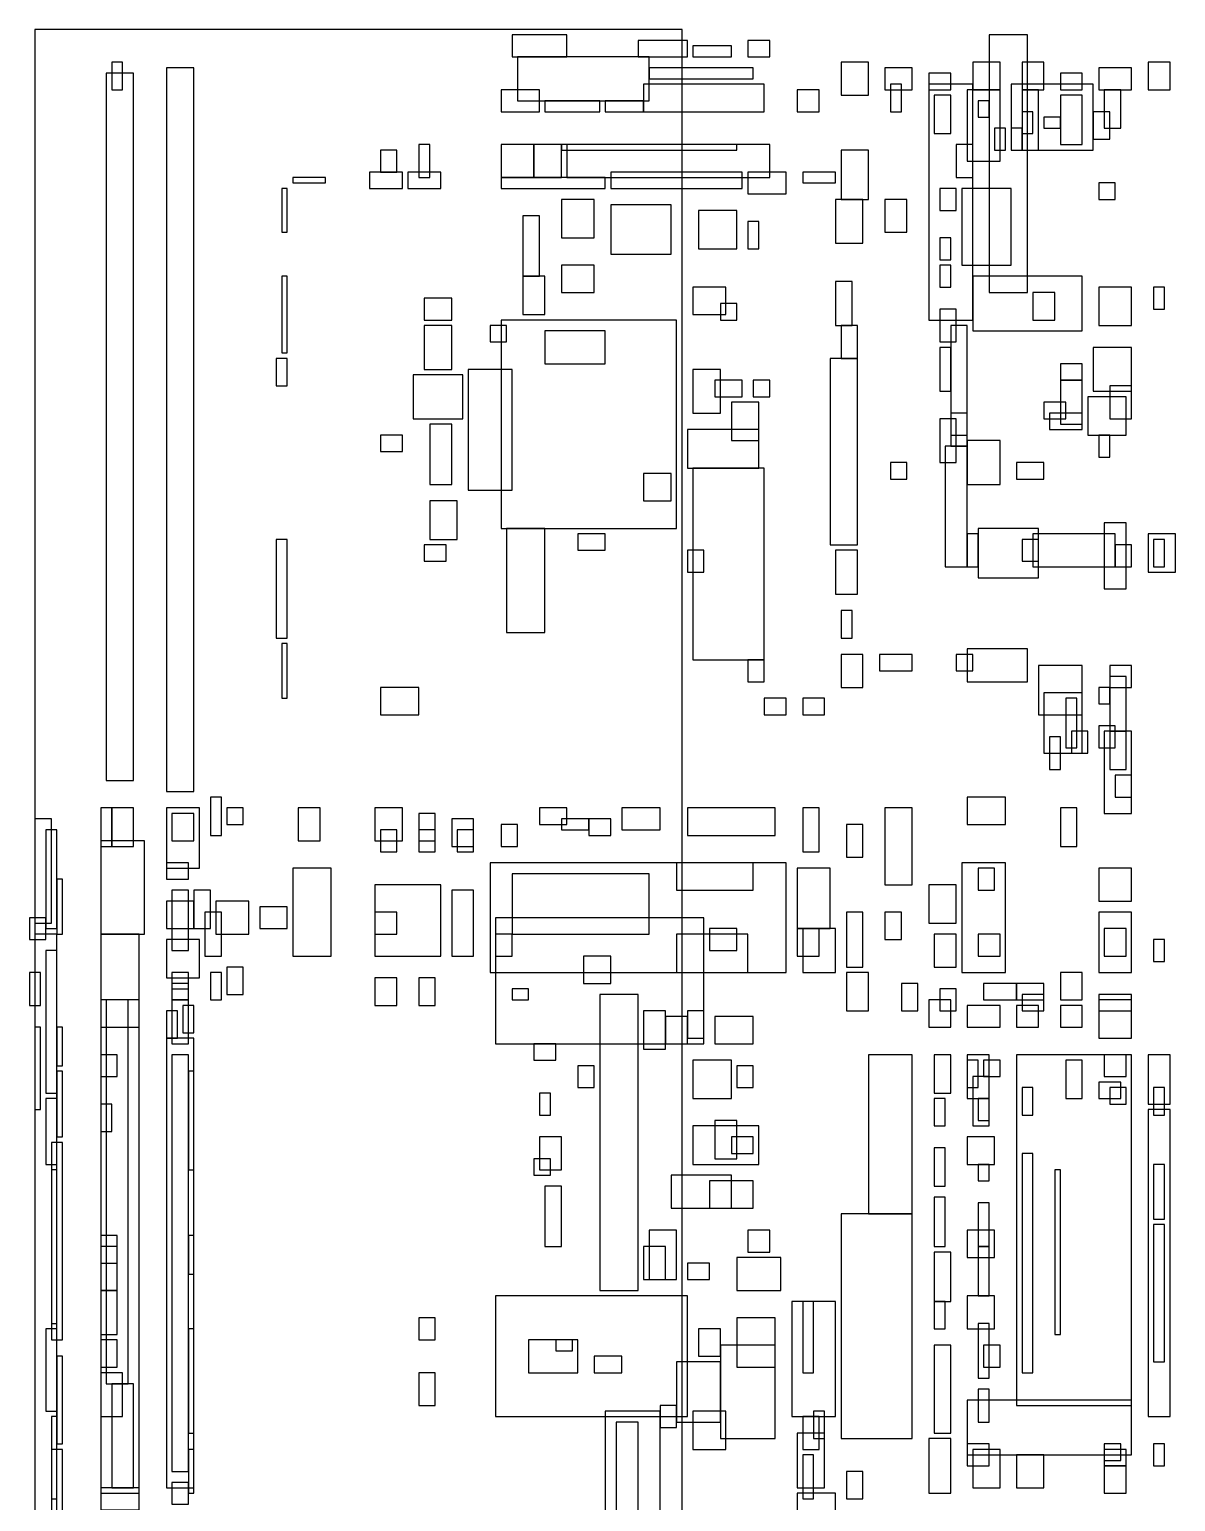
# Model space of a CAD drawing. Header units: metres. Extents: x 1 to 103, y 1 to 45.
# Drawn here: x 0.6 to 18.41, y 22.2 to 45.09 of the extents above; entities that cross this region are included whole.
import ezdxf

# ---------------------------------------------------------------- set-up
doc = ezdxf.new("R2010")
doc.units = ezdxf.units.M
for name, color, linetype in [('A_BLUE', 5, 'Continuous'), ('A_CYAN', 4, 'Continuous'), ('A_GREEN', 3, 'Continuous'), ('A_MAGENTA', 6, 'Continuous'), ('A_ORANGE', 30, 'Continuous'), ('A_RED', 1, 'Continuous'), ('A_WHITE', 7, 'Continuous'), ('A_YELLOW', 2, 'Continuous')]:
    doc.layers.add(name, color=color, linetype=linetype)

msp = doc.modelspace()

# ---------------------------------------------------------------- linework, layer by layer
at = {"layer": 'A_BLUE'}
for points in [[(17.216, 42.443), (17.472, 42.443), (17.472, 42.699), (17.216, 42.699)], [(17.216, 38.438), (17.386, 38.438), (17.386, 38.778), (17.216, 38.778)], [(4.688, 30.682), (5.284, 30.682), (5.284, 32.045), (4.688, 32.045)], [(7.756, 30.426), (12.358, 30.426), (12.358, 32.131), (7.756, 32.131)], [(12.528, 31.108), (13.04, 31.108), (13.04, 32.045), (12.528, 32.045)], [(15.085, 30.426), (15.767, 30.426), (15.767, 32.131), (15.085, 32.131)], [(17.216, 31.534), (17.727, 31.534), (17.727, 32.045), (17.216, 32.045)], [(3.153, 31.108), (3.409, 31.108), (3.409, 31.705), (3.153, 31.705)], [(5.966, 30.682), (6.989, 30.682), (6.989, 31.79), (5.966, 31.79)], [(7.159, 30.682), (7.5, 30.682), (7.5, 31.705), (7.159, 31.705)], [(14.574, 31.193), (15, 31.193), (15, 31.79), (14.574, 31.79)], [(3.494, 31.023), (4.006, 31.023), (4.006, 31.534), (3.494, 31.534)], [(4.176, 31.108), (4.602, 31.108), (4.602, 31.449), (4.176, 31.449)], [(13.295, 30.511), (13.551, 30.511), (13.551, 31.364), (13.295, 31.364)], [(13.892, 30.938), (14.148, 30.938), (14.148, 31.364), (13.892, 31.364)], [(17.216, 30.426), (17.727, 30.426), (17.727, 31.364), (17.216, 31.364)], [(7.841, 30.682), (8.097, 30.682), (8.097, 31.023), (7.841, 31.023)], [(12.614, 30.426), (13.125, 30.426), (13.125, 31.108), (12.614, 31.108)], [(14.659, 30.511), (15, 30.511), (15, 31.023), (14.659, 31.023)], [(18.068, 30.597), (18.239, 30.597), (18.239, 30.938), (18.068, 30.938)], [(10.483, 29.318), (10.824, 29.318), (10.824, 29.744), (10.483, 29.744)], [(10.227, 25.653), (10.653, 25.653), (10.653, 26.42), (10.227, 26.42)], [(11.761, 26.08), (12.102, 26.08), (12.102, 26.42), (11.761, 26.42)], [(11.591, 25.483), (12.273, 25.483), (12.273, 25.994), (11.591, 25.994)], [(11.591, 24.29), (12.188, 24.29), (12.188, 25.057), (11.591, 25.057)], [(10.994, 24.46), (11.335, 24.46), (11.335, 24.886), (10.994, 24.886)]]:
    msp.add_lwpolyline(points, close=True, dxfattribs=at)
at = {"layer": 'A_CYAN'}
for points in [[(10.653, 30.426), (11.761, 30.426), (11.761, 31.023), (10.653, 31.023)], [(8.097, 30), (8.352, 30), (8.352, 30.17), (8.097, 30.17)], [(11.25, 29.318), (11.847, 29.318), (11.847, 29.744), (11.25, 29.744)]]:
    msp.add_lwpolyline(points, close=True, dxfattribs=at)
at = {"layer": 'A_GREEN'}
for points in [[(8.864, 43.21), (11.591, 43.21), (11.591, 43.295), (8.864, 43.295)], [(8.864, 41.847), (9.375, 41.847), (9.375, 42.443), (8.864, 42.443)], [(9.631, 41.591), (10.568, 41.591), (10.568, 42.358), (9.631, 42.358)], [(8.267, 41.25), (8.523, 41.25), (8.523, 42.188), (8.267, 42.188)], [(10.994, 41.676), (11.591, 41.676), (11.591, 42.273), (10.994, 42.273)], [(11.761, 41.676), (11.932, 41.676), (11.932, 42.102), (11.761, 42.102)], [(8.864, 40.994), (9.375, 40.994), (9.375, 41.42), (8.864, 41.42)], [(8.267, 40.653), (8.608, 40.653), (8.608, 41.25), (8.267, 41.25)], [(10.909, 40.653), (11.42, 40.653), (11.42, 41.08), (10.909, 41.08)], [(11.335, 40.568), (11.591, 40.568), (11.591, 40.824), (11.335, 40.824)], [(10.909, 39.119), (11.335, 39.119), (11.335, 39.801), (10.909, 39.801)], [(11.25, 39.375), (11.676, 39.375), (11.676, 39.631), (11.25, 39.631)], [(11.506, 38.693), (11.932, 38.693), (11.932, 39.29), (11.506, 39.29)], [(10.824, 38.267), (11.932, 38.267), (11.932, 38.864), (10.824, 38.864)], [(10.909, 35.284), (12.017, 35.284), (12.017, 38.267), (10.909, 38.267)], [(8.011, 35.71), (8.608, 35.71), (8.608, 37.33), (8.011, 37.33)], [(9.119, 36.989), (9.545, 36.989), (9.545, 37.244), (9.119, 37.244)], [(10.824, 36.648), (11.08, 36.648), (11.08, 36.989), (10.824, 36.989)], [(11.761, 34.943), (12.017, 34.943), (12.017, 35.284), (11.761, 35.284)], [(2.812, 30.767), (3.068, 30.767), (3.068, 31.705), (2.812, 31.705)], [(0.597, 30.938), (0.852, 30.938), (0.852, 31.278), (0.597, 31.278)], [(0.597, 29.915), (0.767, 29.915), (0.767, 30.426), (0.597, 30.426)], [(2.812, 30), (3.068, 30), (3.068, 30.256), (2.812, 30.256)], [(0.682, 28.295), (0.767, 28.295), (0.767, 29.574), (0.682, 29.574)], [(9.545, 21.562), (10.398, 21.562), (10.398, 23.608), (9.545, 23.608)], [(10.398, 23.352), (10.653, 23.352), (10.653, 23.693), (10.398, 23.693)]]:
    msp.add_lwpolyline(points, close=True, dxfattribs=at)
at = {"layer": 'A_MAGENTA'}
for points in [[(0.682, 1.364), (10.739, 1.364), (10.739, 45.085), (0.682, 45.085)], [(15.511, 40.994), (16.108, 40.994), (16.108, 45), (15.511, 45)], [(8.182, 43.977), (10.227, 43.977), (10.227, 44.659), (8.182, 44.659)], [(16.364, 43.551), (16.619, 43.551), (16.619, 43.722), (16.364, 43.722)], [(15, 42.784), (15.256, 42.784), (15.256, 43.295), (15, 43.295)], [(8.864, 32.642), (9.29, 32.642), (9.29, 32.812), (8.864, 32.812)], [(8.097, 31.023), (10.227, 31.023), (10.227, 31.96), (8.097, 31.96)], [(9.205, 30.256), (9.631, 30.256), (9.631, 30.682), (9.205, 30.682)], [(9.46, 25.483), (10.057, 25.483), (10.057, 30.085), (9.46, 30.085)], [(8.438, 29.062), (8.778, 29.062), (8.778, 29.318), (8.438, 29.318)], [(10.909, 28.466), (11.506, 28.466), (11.506, 29.062), (10.909, 29.062)], [(10.909, 27.443), (11.932, 27.443), (11.932, 28.04), (10.909, 28.04)], [(10.568, 26.761), (11.506, 26.761), (11.506, 27.273), (10.568, 27.273)], [(16.534, 24.801), (16.619, 24.801), (16.619, 27.358), (16.534, 27.358)], [(10.909, 23.011), (11.42, 23.011), (11.42, 23.608), (10.909, 23.608)]]:
    msp.add_lwpolyline(points, close=True, dxfattribs=at)
at = {"layer": 'A_ORANGE'}
for points in [[(8.097, 44.659), (8.949, 44.659), (8.949, 45), (8.097, 45)], [(11.761, 44.659), (12.102, 44.659), (12.102, 44.915), (11.761, 44.915)], [(10.227, 44.318), (11.847, 44.318), (11.847, 44.489), (10.227, 44.489)], [(13.977, 43.807), (14.148, 43.807), (14.148, 44.233), (13.977, 44.233)], [(7.926, 43.807), (8.523, 43.807), (8.523, 44.148), (7.926, 44.148)], [(8.608, 43.807), (9.46, 43.807), (9.46, 43.977), (8.608, 43.977)], [(9.545, 43.807), (10.142, 43.807), (10.142, 43.977), (9.545, 43.977)], [(14.659, 43.466), (14.915, 43.466), (14.915, 44.062), (14.659, 44.062)], [(15.17, 43.04), (15.682, 43.04), (15.682, 44.148), (15.17, 44.148)], [(16.023, 43.21), (16.278, 43.21), (16.278, 44.148), (16.023, 44.148)], [(16.619, 43.295), (16.96, 43.295), (16.96, 44.062), (16.619, 44.062)], [(17.301, 43.551), (17.557, 43.551), (17.557, 44.148), (17.301, 44.148)], [(6.648, 42.784), (6.818, 42.784), (6.818, 43.295), (6.648, 43.295)], [(14.744, 42.273), (15, 42.273), (15, 42.614), (14.744, 42.614)], [(14.744, 41.506), (14.915, 41.506), (14.915, 41.847), (14.744, 41.847)], [(14.744, 41.08), (14.915, 41.08), (14.915, 41.42), (14.744, 41.42)], [(18.068, 40.739), (18.239, 40.739), (18.239, 41.08), (18.068, 41.08)], [(14.744, 40.227), (15, 40.227), (15, 40.739), (14.744, 40.739)], [(7.926, 37.33), (10.653, 37.33), (10.653, 40.568), (7.926, 40.568)], [(14.744, 39.46), (14.915, 39.46), (14.915, 40.142), (14.744, 40.142)], [(14.744, 38.352), (15, 38.352), (15, 39.034), (14.744, 39.034)], [(15.17, 36.733), (15.341, 36.733), (15.341, 37.244), (15.17, 37.244)], [(16.023, 36.818), (16.278, 36.818), (16.278, 37.159), (16.023, 37.159)], [(18.068, 36.733), (18.239, 36.733), (18.239, 37.159), (18.068, 37.159)], [(17.386, 34.176), (17.642, 34.176), (17.642, 35.028), (17.386, 35.028)], [(16.705, 33.92), (16.875, 33.92), (16.875, 34.688), (16.705, 34.688)], [(17.301, 32.898), (17.727, 32.898), (17.727, 34.176), (17.301, 34.176)], [(1.705, 32.386), (1.875, 32.386), (1.875, 32.983), (1.705, 32.983)], [(2.727, 32.045), (3.239, 32.045), (3.239, 32.983), (2.727, 32.983)], [(6.648, 32.472), (6.903, 32.472), (6.903, 32.898), (6.648, 32.898)], [(7.926, 32.386), (8.182, 32.386), (8.182, 32.727), (7.926, 32.727)], [(0.852, 31.108), (1.023, 31.108), (1.023, 32.642), (0.852, 32.642)], [(0.852, 28.551), (1.023, 28.551), (1.023, 30.767), (0.852, 30.767)], [(1.79, 24.034), (2.131, 24.034), (2.131, 30), (1.79, 30)], [(2.727, 29.403), (2.898, 29.403), (2.898, 29.83), (2.727, 29.83)], [(2.983, 29.489), (3.153, 29.489), (3.153, 29.915), (2.983, 29.915)], [(2.727, 22.415), (3.153, 22.415), (3.153, 29.403), (2.727, 29.403)], [(15.256, 28.04), (15.511, 28.04), (15.511, 28.807), (15.256, 28.807)], [(16.023, 28.21), (16.193, 28.21), (16.193, 28.636), (16.023, 28.636)], [(17.386, 28.381), (17.642, 28.381), (17.642, 28.636), (17.386, 28.636)], [(18.068, 28.21), (18.239, 28.21), (18.239, 28.636), (18.068, 28.636)], [(0.852, 27.443), (1.023, 27.443), (1.023, 28.466), (0.852, 28.466)], [(16.023, 24.205), (16.193, 24.205), (16.193, 27.614), (16.023, 27.614)], [(0.937, 24.972), (1.023, 24.972), (1.023, 27.358), (0.937, 27.358)], [(18.068, 26.591), (18.239, 26.591), (18.239, 27.443), (18.068, 27.443)], [(18.068, 24.375), (18.239, 24.375), (18.239, 26.506), (18.068, 26.506)], [(12.614, 24.205), (12.784, 24.205), (12.784, 25.312), (12.614, 25.312)], [(0.852, 23.608), (1.023, 23.608), (1.023, 24.886), (0.852, 24.886)], [(8.352, 24.205), (9.119, 24.205), (9.119, 24.716), (8.352, 24.716)], [(9.375, 24.205), (9.801, 24.205), (9.801, 24.46), (9.375, 24.46)], [(1.875, 22.415), (2.216, 22.415), (2.216, 24.034), (1.875, 24.034)], [(0.937, 22.244), (1.023, 22.244), (1.023, 23.523), (0.937, 23.523)], [(12.614, 23.011), (12.869, 23.011), (12.869, 23.523), (12.614, 23.523)], [(12.614, 22.244), (12.784, 22.244), (12.784, 22.926), (12.614, 22.926)]]:
    msp.add_lwpolyline(points, close=True, dxfattribs=at)
at = {"layer": 'A_RED'}
for points in [[(1.79, 33.409), (2.216, 33.409), (2.216, 44.403), (1.79, 44.403)], [(2.727, 33.239), (3.153, 33.239), (3.153, 44.489), (2.727, 44.489)], [(14.574, 40.568), (15.256, 40.568), (15.256, 44.233), (14.574, 44.233)], [(15.852, 43.21), (17.131, 43.21), (17.131, 44.233), (15.852, 44.233)], [(12.528, 43.807), (12.869, 43.807), (12.869, 44.148), (12.528, 44.148)], [(17.131, 43.381), (17.386, 43.381), (17.386, 43.807), (17.131, 43.807)], [(15.597, 43.21), (15.767, 43.21), (15.767, 43.551), (15.597, 43.551)], [(15.852, 43.21), (16.023, 43.21), (16.023, 43.551), (15.852, 43.551)], [(6.051, 42.869), (6.307, 42.869), (6.307, 43.21), (6.051, 43.21)], [(16.193, 40.568), (16.534, 40.568), (16.534, 40.994), (16.193, 40.994)], [(8.608, 39.886), (9.545, 39.886), (9.545, 40.398), (8.608, 40.398)], [(14.915, 38.608), (15.17, 38.608), (15.17, 40.483), (14.915, 40.483)], [(7.415, 37.926), (8.097, 37.926), (8.097, 39.801), (7.415, 39.801)], [(16.619, 38.949), (16.96, 38.949), (16.96, 39.631), (16.619, 39.631)], [(17.386, 39.034), (17.727, 39.034), (17.727, 39.545), (17.386, 39.545)], [(16.364, 39.034), (16.705, 39.034), (16.705, 39.29), (16.364, 39.29)], [(14.83, 36.733), (15.17, 36.733), (15.17, 38.608), (14.83, 38.608)], [(16.193, 36.733), (17.472, 36.733), (17.472, 37.244), (16.193, 37.244)], [(17.472, 36.733), (17.727, 36.733), (17.727, 37.074), (17.472, 37.074)], [(17.983, 36.648), (18.409, 36.648), (18.409, 37.244), (17.983, 37.244)], [(15, 35.114), (15.256, 35.114), (15.256, 35.369), (15, 35.369)], [(16.364, 33.835), (16.96, 33.835), (16.96, 34.773), (16.364, 34.773)], [(3.665, 32.727), (3.92, 32.727), (3.92, 32.983), (3.665, 32.983)], [(4.773, 32.472), (5.114, 32.472), (5.114, 32.983), (4.773, 32.983)], [(5.966, 32.472), (6.392, 32.472), (6.392, 32.983), (5.966, 32.983)], [(7.159, 32.386), (7.5, 32.386), (7.5, 32.812), (7.159, 32.812)], [(14.148, 29.83), (14.403, 29.83), (14.403, 30.256), (14.148, 30.256)], [(1.705, 22.33), (2.301, 22.33), (2.301, 30), (1.705, 30)], [(14.744, 29.83), (15, 29.83), (15, 30.17), (14.744, 30.17)], [(16.023, 29.83), (16.364, 29.83), (16.364, 30.085), (16.023, 30.085)], [(17.216, 29.83), (17.727, 29.83), (17.727, 30.085), (17.216, 30.085)], [(15.17, 28.636), (15.341, 28.636), (15.341, 29.062), (15.17, 29.062)], [(15.426, 28.807), (15.682, 28.807), (15.682, 29.062), (15.426, 29.062)], [(15.938, 23.693), (17.727, 23.693), (17.727, 29.148), (15.938, 29.148)], [(16.705, 28.466), (16.96, 28.466), (16.96, 29.062), (16.705, 29.062)], [(17.301, 28.807), (17.642, 28.807), (17.642, 29.148), (17.301, 29.148)], [(17.983, 28.381), (18.324, 28.381), (18.324, 29.148), (17.983, 29.148)], [(3.068, 27.358), (3.153, 27.358), (3.153, 28.892), (3.068, 28.892)], [(11.591, 28.636), (11.847, 28.636), (11.847, 28.977), (11.591, 28.977)], [(17.216, 28.466), (17.557, 28.466), (17.557, 28.722), (17.216, 28.722)], [(8.523, 28.21), (8.693, 28.21), (8.693, 28.551), (8.523, 28.551)], [(14.659, 28.04), (14.83, 28.04), (14.83, 28.466), (14.659, 28.466)], [(17.983, 23.523), (18.324, 23.523), (18.324, 28.295), (17.983, 28.295)], [(11.25, 27.528), (11.591, 27.528), (11.591, 28.125), (11.25, 28.125)], [(8.523, 27.358), (8.864, 27.358), (8.864, 27.869), (8.523, 27.869)], [(14.659, 27.102), (14.83, 27.102), (14.83, 27.699), (14.659, 27.699)], [(8.608, 26.165), (8.864, 26.165), (8.864, 27.102), (8.608, 27.102)], [(11.165, 26.761), (11.847, 26.761), (11.847, 27.188), (11.165, 27.188)], [(14.659, 26.165), (14.83, 26.165), (14.83, 26.932), (14.659, 26.932)], [(3.068, 25.739), (3.153, 25.739), (3.153, 26.335), (3.068, 26.335)], [(1.705, 25.483), (1.96, 25.483), (1.96, 26.165), (1.705, 26.165)], [(14.659, 24.886), (14.83, 24.886), (14.83, 25.312), (14.659, 25.312)], [(3.068, 23.267), (3.153, 23.267), (3.153, 24.886), (3.068, 24.886)], [(12.784, 23.182), (12.955, 23.182), (12.955, 23.608), (12.784, 23.608)], [(3.068, 22.33), (3.153, 22.33), (3.153, 23.011), (3.068, 23.011)], [(15.17, 22.756), (15.511, 22.756), (15.511, 23.097), (15.17, 23.097)], [(17.301, 22.756), (17.642, 22.756), (17.642, 23.011), (17.301, 23.011)], [(18.068, 22.756), (18.239, 22.756), (18.239, 23.097), (18.068, 23.097)]]:
    msp.add_lwpolyline(points, close=True, dxfattribs=at)
at = {"layer": 'A_WHITE'}
for points in [[(1.875, 44.148), (2.045, 44.148), (2.045, 44.574), (1.875, 44.574)], [(13.21, 44.062), (13.636, 44.062), (13.636, 44.574), (13.21, 44.574)], [(13.892, 44.148), (14.318, 44.148), (14.318, 44.489), (13.892, 44.489)], [(14.574, 44.148), (14.915, 44.148), (14.915, 44.403), (14.574, 44.403)], [(15.256, 44.148), (15.682, 44.148), (15.682, 44.574), (15.256, 44.574)], [(16.023, 44.148), (16.364, 44.148), (16.364, 44.574), (16.023, 44.574)], [(16.619, 44.148), (16.96, 44.148), (16.96, 44.403), (16.619, 44.403)], [(17.216, 44.148), (17.727, 44.148), (17.727, 44.489), (17.216, 44.489)], [(17.983, 44.148), (18.324, 44.148), (18.324, 44.574), (17.983, 44.574)], [(13.21, 42.443), (13.636, 42.443), (13.636, 43.21), (13.21, 43.21)], [(5.881, 42.614), (6.392, 42.614), (6.392, 42.869), (5.881, 42.869)], [(6.477, 42.614), (6.989, 42.614), (6.989, 42.869), (6.477, 42.869)], [(9.631, 42.614), (11.676, 42.614), (11.676, 42.869), (9.631, 42.869)], [(11.761, 42.528), (12.358, 42.528), (12.358, 42.869), (11.761, 42.869)], [(12.614, 42.699), (13.125, 42.699), (13.125, 42.869), (12.614, 42.869)], [(4.517, 41.932), (4.602, 41.932), (4.602, 42.614), (4.517, 42.614)], [(4.688, 42.699), (5.199, 42.699), (5.199, 42.784), (4.688, 42.784)], [(7.926, 42.614), (9.545, 42.614), (9.545, 42.784), (7.926, 42.784)], [(15.085, 41.42), (15.852, 41.42), (15.852, 42.614), (15.085, 42.614)], [(13.125, 41.761), (13.551, 41.761), (13.551, 42.443), (13.125, 42.443)], [(13.892, 41.932), (14.233, 41.932), (14.233, 42.443), (13.892, 42.443)], [(4.517, 40.057), (4.602, 40.057), (4.602, 41.25), (4.517, 41.25)], [(15.256, 40.398), (16.96, 40.398), (16.96, 41.25), (15.256, 41.25)], [(13.125, 40.483), (13.381, 40.483), (13.381, 41.165), (13.125, 41.165)], [(17.216, 40.483), (17.727, 40.483), (17.727, 41.08), (17.216, 41.08)], [(6.733, 40.568), (7.159, 40.568), (7.159, 40.909), (6.733, 40.909)], [(6.733, 39.801), (7.159, 39.801), (7.159, 40.483), (6.733, 40.483)], [(7.756, 40.227), (8.011, 40.227), (8.011, 40.483), (7.756, 40.483)], [(13.21, 39.972), (13.466, 39.972), (13.466, 40.483), (13.21, 40.483)], [(17.131, 39.46), (17.727, 39.46), (17.727, 40.142), (17.131, 40.142)], [(4.432, 39.545), (4.602, 39.545), (4.602, 39.972), (4.432, 39.972)], [(13.04, 37.074), (13.466, 37.074), (13.466, 39.972), (13.04, 39.972)], [(16.619, 39.631), (16.96, 39.631), (16.96, 39.886), (16.619, 39.886)], [(6.562, 39.034), (7.33, 39.034), (7.33, 39.716), (6.562, 39.716)], [(11.847, 39.375), (12.102, 39.375), (12.102, 39.631), (11.847, 39.631)], [(17.045, 38.778), (17.642, 38.778), (17.642, 39.375), (17.045, 39.375)], [(6.818, 38.011), (7.159, 38.011), (7.159, 38.949), (6.818, 38.949)], [(14.915, 38.778), (15.17, 38.778), (15.17, 39.119), (14.915, 39.119)], [(16.449, 38.864), (16.96, 38.864), (16.96, 39.119), (16.449, 39.119)], [(6.051, 38.523), (6.392, 38.523), (6.392, 38.778), (6.051, 38.778)], [(15.17, 38.011), (15.682, 38.011), (15.682, 38.693), (15.17, 38.693)], [(13.977, 38.097), (14.233, 38.097), (14.233, 38.352), (13.977, 38.352)], [(15.938, 38.097), (16.364, 38.097), (16.364, 38.352), (15.938, 38.352)], [(6.818, 37.159), (7.244, 37.159), (7.244, 37.756), (6.818, 37.756)], [(15.341, 36.562), (16.278, 36.562), (16.278, 37.33), (15.341, 37.33)], [(17.301, 36.392), (17.642, 36.392), (17.642, 37.415), (17.301, 37.415)], [(4.432, 35.625), (4.602, 35.625), (4.602, 37.159), (4.432, 37.159)], [(6.733, 36.818), (7.074, 36.818), (7.074, 37.074), (6.733, 37.074)], [(13.125, 36.307), (13.466, 36.307), (13.466, 36.989), (13.125, 36.989)], [(13.21, 35.625), (13.381, 35.625), (13.381, 36.051), (13.21, 36.051)], [(4.517, 34.688), (4.602, 34.688), (4.602, 35.54), (4.517, 35.54)], [(13.21, 34.858), (13.551, 34.858), (13.551, 35.369), (13.21, 35.369)], [(13.807, 35.114), (14.318, 35.114), (14.318, 35.369), (13.807, 35.369)], [(15.17, 34.943), (16.108, 34.943), (16.108, 35.455), (15.17, 35.455)], [(16.278, 34.432), (16.96, 34.432), (16.96, 35.199), (16.278, 35.199)], [(17.386, 34.858), (17.727, 34.858), (17.727, 35.199), (17.386, 35.199)], [(6.051, 34.432), (6.648, 34.432), (6.648, 34.858), (6.051, 34.858)], [(17.216, 34.602), (17.386, 34.602), (17.386, 34.858), (17.216, 34.858)], [(12.017, 34.432), (12.358, 34.432), (12.358, 34.688), (12.017, 34.688)], [(12.614, 34.432), (12.955, 34.432), (12.955, 34.688), (12.614, 34.688)], [(16.79, 33.835), (17.045, 33.835), (17.045, 34.176), (16.79, 34.176)], [(17.216, 33.92), (17.472, 33.92), (17.472, 34.261), (17.216, 34.261)], [(16.449, 33.58), (16.619, 33.58), (16.619, 34.091), (16.449, 34.091)], [(17.472, 33.153), (17.727, 33.153), (17.727, 33.494), (17.472, 33.494)], [(3.409, 32.557), (3.58, 32.557), (3.58, 33.153), (3.409, 33.153)], [(8.523, 32.727), (8.949, 32.727), (8.949, 32.983), (8.523, 32.983)], [(9.801, 32.642), (10.398, 32.642), (10.398, 32.983), (9.801, 32.983)], [(10.824, 32.557), (12.188, 32.557), (12.188, 32.983), (10.824, 32.983)], [(12.614, 32.301), (12.869, 32.301), (12.869, 32.983), (12.614, 32.983)], [(13.892, 31.79), (14.318, 31.79), (14.318, 32.983), (13.892, 32.983)], [(15.17, 32.727), (15.767, 32.727), (15.767, 33.153), (15.17, 33.153)], [(16.619, 32.386), (16.875, 32.386), (16.875, 32.983), (16.619, 32.983)], [(9.29, 32.557), (9.631, 32.557), (9.631, 32.812), (9.29, 32.812)], [(13.295, 32.216), (13.551, 32.216), (13.551, 32.727), (13.295, 32.727)], [(6.051, 32.301), (6.307, 32.301), (6.307, 32.642), (6.051, 32.642)], [(6.648, 32.301), (6.903, 32.301), (6.903, 32.642), (6.648, 32.642)], [(7.244, 32.301), (7.5, 32.301), (7.5, 32.642), (7.244, 32.642)], [(1.705, 31.023), (2.386, 31.023), (2.386, 32.472), (1.705, 32.472)], [(2.727, 31.875), (3.068, 31.875), (3.068, 32.131), (2.727, 32.131)], [(10.653, 31.705), (11.847, 31.705), (11.847, 32.131), (10.653, 32.131)], [(15.341, 31.705), (15.597, 31.705), (15.597, 32.045), (15.341, 32.045)], [(1.023, 31.023), (1.108, 31.023), (1.108, 31.875), (1.023, 31.875)], [(2.727, 31.108), (3.153, 31.108), (3.153, 31.534), (2.727, 31.534)], [(3.324, 30.682), (3.58, 30.682), (3.58, 31.364), (3.324, 31.364)], [(5.966, 31.023), (6.307, 31.023), (6.307, 31.364), (5.966, 31.364)], [(7.841, 29.318), (11.08, 29.318), (11.08, 31.278), (7.841, 31.278)], [(1.705, 29.574), (2.301, 29.574), (2.301, 31.023), (1.705, 31.023)], [(2.727, 30.341), (3.239, 30.341), (3.239, 30.938), (2.727, 30.938)], [(11.165, 30.767), (11.591, 30.767), (11.591, 31.108), (11.165, 31.108)], [(12.528, 30.682), (12.869, 30.682), (12.869, 31.108), (12.528, 31.108)], [(15.341, 30.682), (15.682, 30.682), (15.682, 31.023), (15.341, 31.023)], [(17.301, 30.682), (17.642, 30.682), (17.642, 31.108), (17.301, 31.108)], [(3.665, 30.085), (3.92, 30.085), (3.92, 30.511), (3.665, 30.511)], [(3.409, 30), (3.58, 30), (3.58, 30.426), (3.409, 30.426)], [(5.966, 29.915), (6.307, 29.915), (6.307, 30.341), (5.966, 30.341)], [(6.648, 29.915), (6.903, 29.915), (6.903, 30.341), (6.648, 30.341)], [(13.295, 29.83), (13.636, 29.83), (13.636, 30.426), (13.295, 30.426)], [(15.426, 30), (15.938, 30), (15.938, 30.256), (15.426, 30.256)], [(15.938, 30), (16.364, 30), (16.364, 30.256), (15.938, 30.256)], [(16.619, 30), (16.96, 30), (16.96, 30.426), (16.619, 30.426)], [(14.574, 29.574), (14.915, 29.574), (14.915, 30), (14.574, 30)], [(17.216, 29.403), (17.727, 29.403), (17.727, 30), (17.216, 30)], [(10.142, 29.233), (10.483, 29.233), (10.483, 29.83), (10.142, 29.83)], [(10.824, 29.403), (11.08, 29.403), (11.08, 29.83), (10.824, 29.83)], [(15.17, 29.574), (15.682, 29.574), (15.682, 29.915), (15.17, 29.915)], [(15.938, 29.574), (16.278, 29.574), (16.278, 29.915), (15.938, 29.915)], [(16.619, 29.574), (16.96, 29.574), (16.96, 29.915), (16.619, 29.915)], [(1.023, 28.977), (1.108, 28.977), (1.108, 29.574), (1.023, 29.574)], [(1.705, 28.807), (1.96, 28.807), (1.96, 29.148), (1.705, 29.148)], [(13.636, 26.676), (14.318, 26.676), (14.318, 29.148), (13.636, 29.148)], [(14.659, 28.551), (14.915, 28.551), (14.915, 29.148), (14.659, 29.148)], [(15.17, 28.466), (15.511, 28.466), (15.511, 29.148), (15.17, 29.148)], [(1.023, 27.869), (1.108, 27.869), (1.108, 28.892), (1.023, 28.892)], [(9.119, 28.636), (9.375, 28.636), (9.375, 28.977), (9.119, 28.977)], [(1.705, 27.955), (1.875, 27.955), (1.875, 28.381), (1.705, 28.381)], [(0.937, 24.716), (1.108, 24.716), (1.108, 27.784), (0.937, 27.784)], [(11.506, 27.614), (11.847, 27.614), (11.847, 27.869), (11.506, 27.869)], [(15.17, 27.443), (15.597, 27.443), (15.597, 27.869), (15.17, 27.869)], [(8.438, 27.273), (8.693, 27.273), (8.693, 27.528), (8.438, 27.528)], [(13.21, 23.182), (14.318, 23.182), (14.318, 26.676), (13.21, 26.676)], [(1.705, 25.909), (1.96, 25.909), (1.96, 26.335), (1.705, 26.335)], [(15.17, 25.994), (15.597, 25.994), (15.597, 26.42), (15.17, 26.42)], [(10.142, 25.653), (10.483, 25.653), (10.483, 26.165), (10.142, 26.165)], [(10.824, 25.653), (11.165, 25.653), (11.165, 25.909), (10.824, 25.909)], [(14.659, 25.312), (14.915, 25.312), (14.915, 26.08), (14.659, 26.08)], [(1.705, 24.801), (1.96, 24.801), (1.96, 25.483), (1.705, 25.483)], [(7.841, 23.523), (10.824, 23.523), (10.824, 25.398), (7.841, 25.398)], [(12.443, 23.523), (13.125, 23.523), (13.125, 25.312), (12.443, 25.312)], [(15.17, 24.886), (15.597, 24.886), (15.597, 25.398), (15.17, 25.398)], [(6.648, 24.716), (6.903, 24.716), (6.903, 25.057), (6.648, 25.057)], [(1.705, 24.29), (1.96, 24.29), (1.96, 24.716), (1.705, 24.716)], [(11.335, 23.182), (12.188, 23.182), (12.188, 24.631), (11.335, 24.631)], [(14.659, 23.267), (14.915, 23.267), (14.915, 24.631), (14.659, 24.631)], [(15.426, 24.29), (15.682, 24.29), (15.682, 24.631), (15.426, 24.631)], [(1.023, 23.097), (1.108, 23.097), (1.108, 24.46), (1.023, 24.46)], [(10.653, 23.438), (11.335, 23.438), (11.335, 24.375), (10.653, 24.375)], [(1.705, 23.523), (2.045, 23.523), (2.045, 24.205), (1.705, 24.205)], [(6.648, 23.693), (6.903, 23.693), (6.903, 24.205), (6.648, 24.205)], [(15.17, 22.926), (17.727, 22.926), (17.727, 23.778), (15.17, 23.778)], [(12.528, 22.415), (12.955, 22.415), (12.955, 23.267), (12.528, 23.267)], [(14.574, 22.33), (14.915, 22.33), (14.915, 23.182), (14.574, 23.182)], [(0.937, 21.818), (1.108, 21.818), (1.108, 23.011), (0.937, 23.011)], [(15.256, 22.415), (15.682, 22.415), (15.682, 23.011), (15.256, 23.011)], [(15.938, 22.415), (16.364, 22.415), (16.364, 22.926), (15.938, 22.926)], [(17.301, 22.841), (17.557, 22.841), (17.557, 23.097), (17.301, 23.097)], [(13.295, 22.244), (13.551, 22.244), (13.551, 22.67), (13.295, 22.67)], [(17.301, 22.33), (17.642, 22.33), (17.642, 22.756), (17.301, 22.756)], [(1.705, 22.074), (2.301, 22.074), (2.301, 22.415), (1.705, 22.415)], [(12.528, 21.733), (13.125, 21.733), (13.125, 22.33), (12.528, 22.33)]]:
    msp.add_lwpolyline(points, close=True, dxfattribs=at)
at = {"layer": 'A_YELLOW'}
for points in [[(10.057, 44.659), (10.824, 44.659), (10.824, 44.915), (10.057, 44.915)], [(10.909, 44.659), (11.506, 44.659), (11.506, 44.83), (10.909, 44.83)], [(10.142, 43.807), (12.017, 43.807), (12.017, 44.233), (10.142, 44.233)], [(15.341, 43.722), (15.511, 43.722), (15.511, 43.977), (15.341, 43.977)], [(16.023, 43.466), (16.193, 43.466), (16.193, 43.807), (16.023, 43.807)], [(7.926, 42.784), (8.438, 42.784), (8.438, 43.295), (7.926, 43.295)], [(8.438, 42.784), (8.864, 42.784), (8.864, 43.295), (8.438, 43.295)], [(8.949, 42.784), (12.102, 42.784), (12.102, 43.295), (8.949, 43.295)], [(10.142, 37.756), (10.568, 37.756), (10.568, 38.182), (10.142, 38.182)], [(17.386, 33.58), (17.642, 33.58), (17.642, 34.176), (17.386, 34.176)], [(1.875, 32.386), (2.216, 32.386), (2.216, 32.983), (1.875, 32.983)], [(0.682, 31.193), (0.937, 31.193), (0.937, 32.812), (0.682, 32.812)], [(2.812, 32.472), (3.153, 32.472), (3.153, 32.898), (2.812, 32.898)], [(0.682, 21.477), (1.023, 21.477), (1.023, 31.023), (0.682, 31.023)], [(2.812, 30.17), (3.068, 30.17), (3.068, 30.426), (2.812, 30.426)], [(2.812, 29.318), (3.068, 29.318), (3.068, 30), (2.812, 30)], [(2.812, 22.67), (3.068, 22.67), (3.068, 29.148), (2.812, 29.148)], [(15.341, 28.125), (15.511, 28.125), (15.511, 28.466), (15.341, 28.466)], [(15.341, 27.188), (15.511, 27.188), (15.511, 27.443), (15.341, 27.443)], [(15.341, 26.165), (15.511, 26.165), (15.511, 26.847), (15.341, 26.847)], [(15.341, 25.398), (15.511, 25.398), (15.511, 26.165), (15.341, 26.165)], [(15.341, 24.119), (15.511, 24.119), (15.511, 24.972), (15.341, 24.972)], [(8.778, 24.545), (9.034, 24.545), (9.034, 24.716), (8.778, 24.716)], [(15.341, 23.438), (15.511, 23.438), (15.511, 23.949), (15.341, 23.949)], [(9.716, 21.903), (10.057, 21.903), (10.057, 23.438), (9.716, 23.438)], [(2.812, 22.159), (3.068, 22.159), (3.068, 22.5), (2.812, 22.5)]]:
    msp.add_lwpolyline(points, close=True, dxfattribs=at)

doc.saveas('drawing.dxf')
